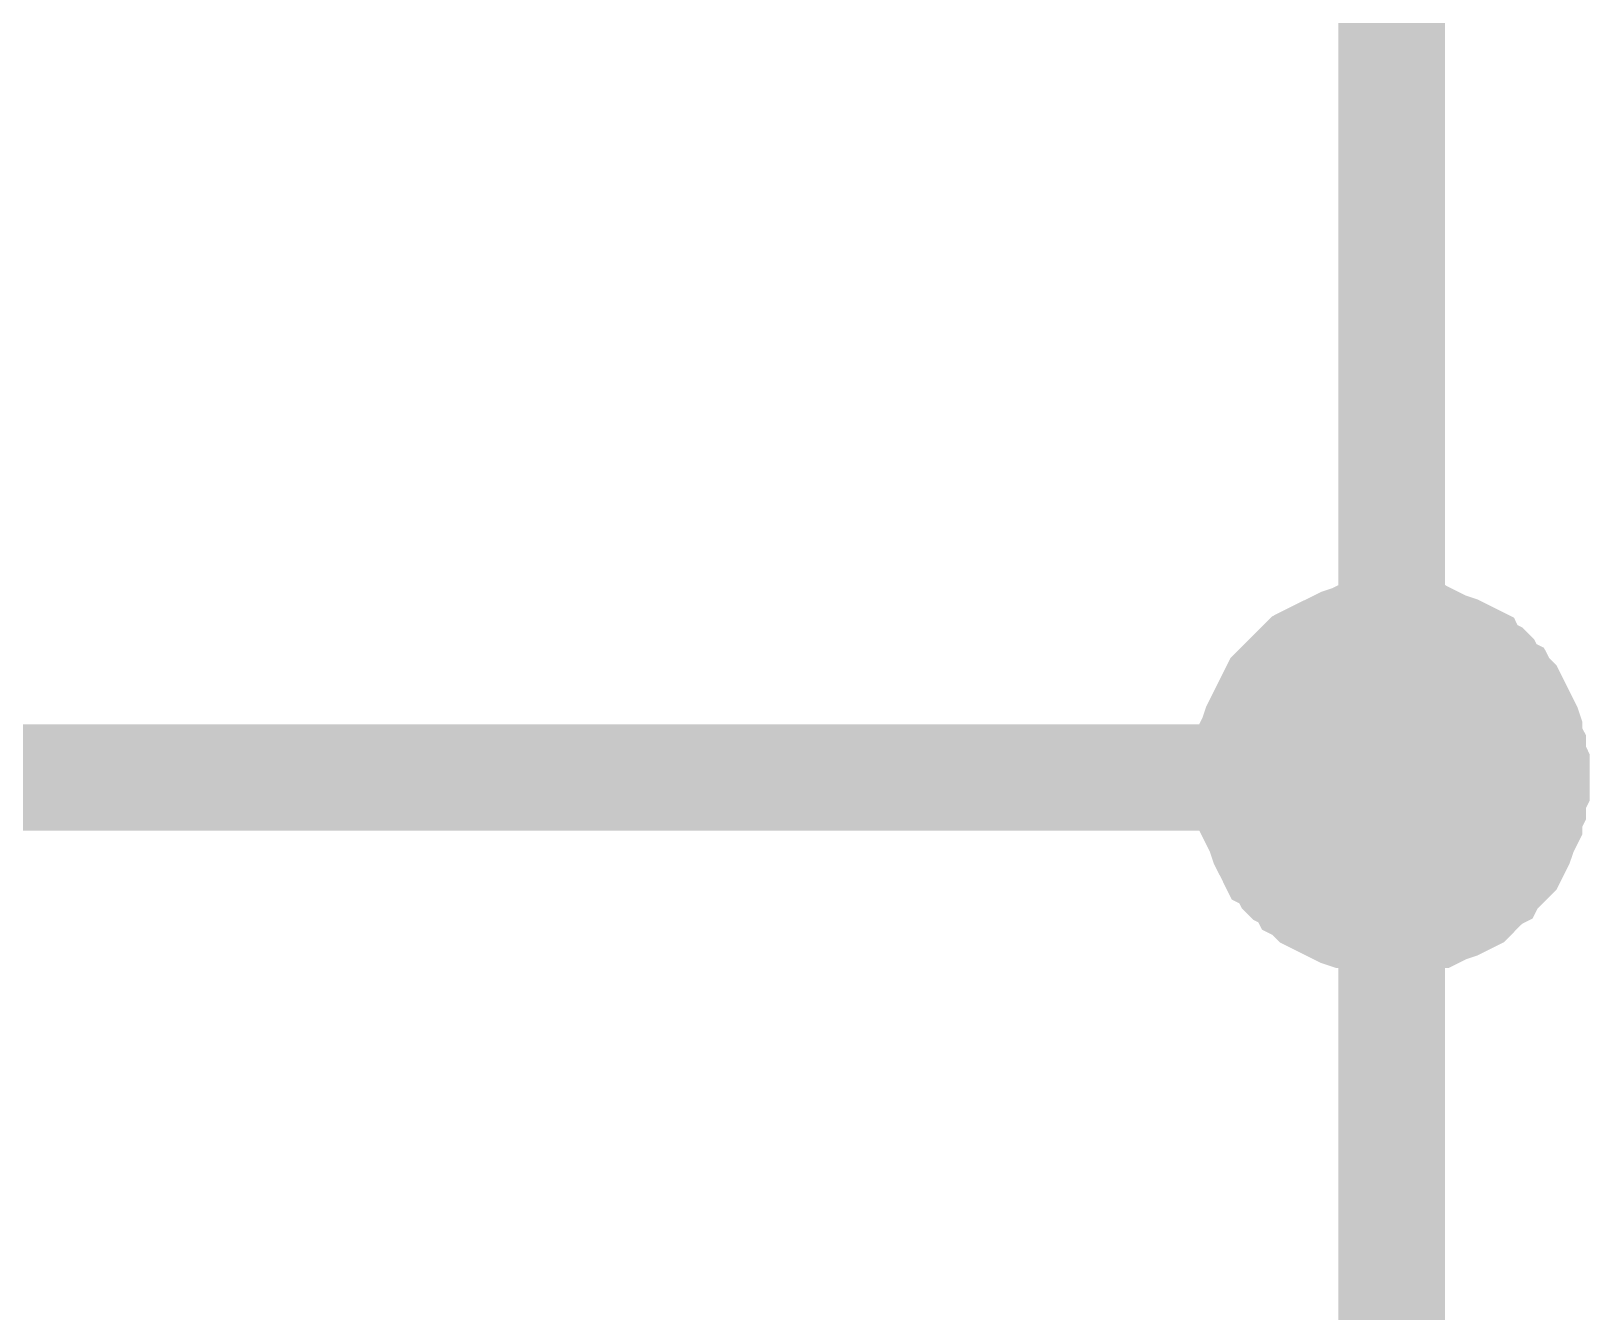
# Model space of a CAD drawing. Header units: millimetres. Extents: x 0 to 594, y 0 to 420.
# Drawn here: x 205.164 to 209.55, y 343.49 to 347.094 of the extents above; entities that cross this region are included whole.
import ezdxf

# ---------------------------------------------------------------- set-up
doc = ezdxf.new("R2010")
doc.units = ezdxf.units.MM
doc.layers.add('Sheet', color=255, linetype='Continuous')

msp = doc.modelspace()

# ---------------------------------------------------------------- linework, layer by layer
at = {"layer": 'Sheet', "color": 0}
for points, const_width in [([(197.4885, 350), (208.9922, 350), (208.9922, 344.994)], 0.2997), ([(208.4842, 344.994), (208.4842, 345.0257), (208.4842, 345.0469), (208.4948, 345.068), (208.4948, 345.0998), (208.4948, 345.121), (208.5053, 345.1421), (208.5159, 345.1739), (208.5265, 345.195), (208.5371, 345.2162), (208.5477, 345.2374), (208.5583, 345.2585), (208.5688, 345.2797), (208.5794, 345.3009), (208.6006, 345.322), (208.6112, 345.3326), (208.6323, 345.3538), (208.6535, 345.375), (208.6641, 345.3855), (208.6853, 345.4067), (208.7064, 345.4173), (208.7276, 345.4279), (208.7488, 345.4385), (208.7699, 345.449), (208.7911, 345.4596), (208.8123, 345.4702), (208.844, 345.4808), (208.8652, 345.4914), (208.8863, 345.4914), (208.9181, 345.4914), (208.9392, 345.502), (208.9604, 345.502), (208.9922, 345.502)], 0.0991), ([(208.4842, 344.994), (208.4842, 345.0257), (208.4842, 345.0469), (208.4948, 345.068), (208.4948, 345.0998), (208.4948, 345.121), (208.5053, 345.1421), (208.5159, 345.1739), (208.5265, 345.195), (208.5371, 345.2162), (208.5477, 345.2374), (208.5583, 345.2585), (208.5688, 345.2797), (208.5794, 345.3009), (208.6006, 345.322), (208.6112, 345.3326), (208.6323, 345.3538), (208.6535, 345.375), (208.6641, 345.3855), (208.6853, 345.4067), (208.7064, 345.4173), (208.7276, 345.4279), (208.7488, 345.4385), (208.7699, 345.449), (208.7911, 345.4596), (208.8123, 345.4702), (208.844, 345.4808), (208.8652, 345.4914), (208.8863, 345.4914), (208.9181, 345.4914), (208.9392, 345.502), (208.9604, 345.502), (208.9922, 345.502)], 0.0991), ([(208.4842, 344.994), (208.4842, 345.0257), (208.4842, 345.0469), (208.4948, 345.068), (208.4948, 345.0998), (208.4948, 345.121), (208.5053, 345.1421), (208.5159, 345.1739), (208.5265, 345.195), (208.5371, 345.2162), (208.5477, 345.2374), (208.5583, 345.2585), (208.5688, 345.2797), (208.5794, 345.3009), (208.6006, 345.322), (208.6112, 345.3326), (208.6323, 345.3538), (208.6535, 345.375), (208.6641, 345.3855), (208.6853, 345.4067), (208.7064, 345.4173), (208.7276, 345.4279), (208.7488, 345.4385), (208.7699, 345.449), (208.7911, 345.4596), (208.8123, 345.4702), (208.844, 345.4808), (208.8652, 345.4914), (208.8863, 345.4914), (208.9181, 345.4914), (208.9392, 345.502), (208.9604, 345.502), (208.9922, 345.502)], 0.0991), ([(208.4842, 344.994), (208.4842, 345.0257), (208.4842, 345.0469), (208.4948, 345.068), (208.4948, 345.0998), (208.4948, 345.121), (208.5053, 345.1421), (208.5159, 345.1739), (208.5265, 345.195), (208.5371, 345.2162), (208.5477, 345.2374), (208.5583, 345.2585), (208.5688, 345.2797), (208.5794, 345.3009), (208.6006, 345.322), (208.6112, 345.3326), (208.6323, 345.3538), (208.6535, 345.375), (208.6641, 345.3855), (208.6853, 345.4067), (208.7064, 345.4173), (208.7276, 345.4279), (208.7488, 345.4385), (208.7699, 345.449), (208.7911, 345.4596), (208.8123, 345.4702), (208.844, 345.4808), (208.8652, 345.4914), (208.8863, 345.4914), (208.9181, 345.4914), (208.9392, 345.502), (208.9604, 345.502), (208.9922, 345.502)], 0.0991), ([(208.4842, 344.994), (208.4842, 345.0257), (208.4842, 345.0469), (208.4948, 345.068), (208.4948, 345.0998), (208.4948, 345.121), (208.5053, 345.1421), (208.5159, 345.1739), (208.5265, 345.195), (208.5371, 345.2162), (208.5477, 345.2374), (208.5583, 345.2585), (208.5688, 345.2797), (208.5794, 345.3009), (208.6006, 345.322), (208.6112, 345.3326), (208.6323, 345.3538), (208.6535, 345.375), (208.6641, 345.3855), (208.6853, 345.4067), (208.7064, 345.4173), (208.7276, 345.4279), (208.7488, 345.4385), (208.7699, 345.449), (208.7911, 345.4596), (208.8123, 345.4702), (208.844, 345.4808), (208.8652, 345.4914), (208.8863, 345.4914), (208.9181, 345.4914), (208.9392, 345.502), (208.9604, 345.502), (208.9922, 345.502)], 0.0991), ([(208.4842, 344.994), (208.4842, 345.0257), (208.4842, 345.0469), (208.4948, 345.068), (208.4948, 345.0998), (208.4948, 345.121), (208.5053, 345.1421), (208.5159, 345.1739), (208.5265, 345.195), (208.5371, 345.2162), (208.5477, 345.2374), (208.5583, 345.2585), (208.5688, 345.2797), (208.5794, 345.3009), (208.6006, 345.322), (208.6112, 345.3326), (208.6323, 345.3538), (208.6535, 345.375), (208.6641, 345.3855), (208.6853, 345.4067), (208.7064, 345.4173), (208.7276, 345.4279), (208.7488, 345.4385), (208.7699, 345.449), (208.7911, 345.4596), (208.8123, 345.4702), (208.844, 345.4808), (208.8652, 345.4914), (208.8863, 345.4914), (208.9181, 345.4914), (208.9392, 345.502), (208.9604, 345.502), (208.9922, 345.502)], 0.0991), ([(208.4842, 344.994), (208.4842, 345.0257), (208.4842, 345.0469), (208.4948, 345.068), (208.4948, 345.0998), (208.4948, 345.121), (208.5053, 345.1421), (208.5159, 345.1739), (208.5265, 345.195), (208.5371, 345.2162), (208.5477, 345.2374), (208.5583, 345.2585), (208.5688, 345.2797), (208.5794, 345.3009), (208.6006, 345.322), (208.6112, 345.3326), (208.6323, 345.3538), (208.6535, 345.375), (208.6641, 345.3855), (208.6853, 345.4067), (208.7064, 345.4173), (208.7276, 345.4279), (208.7488, 345.4385), (208.7699, 345.449), (208.7911, 345.4596), (208.8123, 345.4702), (208.844, 345.4808), (208.8652, 345.4914), (208.8863, 345.4914), (208.9181, 345.4914), (208.9392, 345.502), (208.9604, 345.502), (208.9922, 345.502)], 0.0991), ([(208.4842, 344.994), (208.4842, 345.0257), (208.4842, 345.0469), (208.4948, 345.068), (208.4948, 345.0998), (208.4948, 345.121), (208.5053, 345.1421), (208.5159, 345.1739), (208.5265, 345.195), (208.5371, 345.2162), (208.5477, 345.2374), (208.5583, 345.2585), (208.5688, 345.2797), (208.5794, 345.3009), (208.6006, 345.322), (208.6112, 345.3326), (208.6323, 345.3538), (208.6535, 345.375), (208.6641, 345.3855), (208.6853, 345.4067), (208.7064, 345.4173), (208.7276, 345.4279), (208.7488, 345.4385), (208.7699, 345.449), (208.7911, 345.4596), (208.8123, 345.4702), (208.844, 345.4808), (208.8652, 345.4914), (208.8863, 345.4914), (208.9181, 345.4914), (208.9392, 345.502), (208.9604, 345.502), (208.9922, 345.502)], 0.0991), ([(208.9922, 345.502), (208.9922, 345.502)], 0.0991), ([(208.9922, 345.502), (209.0133, 345.502), (209.0451, 345.502), (209.0662, 345.4914), (209.098, 345.4914), (209.1192, 345.4914), (209.1403, 345.4808), (209.1615, 345.4702), (209.1827, 345.4596), (209.2144, 345.449), (209.2356, 345.4385), (209.2567, 345.4279), (209.2779, 345.4173), (209.2991, 345.4067), (209.3096, 345.3855), (209.3308, 345.375), (209.352, 345.3538), (209.3626, 345.3326), (209.3837, 345.322), (209.3943, 345.3009), (209.4155, 345.2797), (209.4261, 345.2585), (209.4366, 345.2374), (209.4472, 345.2162), (209.4578, 345.195), (209.4684, 345.1739), (209.479, 345.1421), (209.479, 345.121), (209.4896, 345.0998), (209.4896, 345.068), (209.5001, 345.0469), (209.5001, 345.0257), (209.5001, 344.994)], 0.0991), ([(208.9922, 345.502), (208.9922, 345.502)], 0.0991), ([(208.9922, 345.502), (209.0133, 345.502), (209.0451, 345.502), (209.0662, 345.4914), (209.098, 345.4914), (209.1192, 345.4914), (209.1403, 345.4808), (209.1615, 345.4702), (209.1827, 345.4596), (209.2144, 345.449), (209.2356, 345.4385), (209.2567, 345.4279), (209.2779, 345.4173), (209.2991, 345.4067), (209.3096, 345.3855), (209.3308, 345.375), (209.352, 345.3538), (209.3626, 345.3326), (209.3837, 345.322), (209.3943, 345.3009), (209.4155, 345.2797), (209.4261, 345.2585), (209.4366, 345.2374), (209.4472, 345.2162), (209.4578, 345.195), (209.4684, 345.1739), (209.479, 345.1421), (209.479, 345.121), (209.4896, 345.0998), (209.4896, 345.068), (209.5001, 345.0469), (209.5001, 345.0257), (209.5001, 344.994)], 0.0991), ([(208.9922, 345.502), (208.9922, 345.502)], 0.0991), ([(208.9922, 345.502), (209.0133, 345.502), (209.0451, 345.502), (209.0662, 345.4914), (209.098, 345.4914), (209.1192, 345.4914), (209.1403, 345.4808), (209.1615, 345.4702), (209.1827, 345.4596), (209.2144, 345.449), (209.2356, 345.4385), (209.2567, 345.4279), (209.2779, 345.4173), (209.2991, 345.4067), (209.3096, 345.3855), (209.3308, 345.375), (209.352, 345.3538), (209.3626, 345.3326), (209.3837, 345.322), (209.3943, 345.3009), (209.4155, 345.2797), (209.4261, 345.2585), (209.4366, 345.2374), (209.4472, 345.2162), (209.4578, 345.195), (209.4684, 345.1739), (209.479, 345.1421), (209.479, 345.121), (209.4896, 345.0998), (209.4896, 345.068), (209.5001, 345.0469), (209.5001, 345.0257), (209.5001, 344.994)], 0.0991), ([(208.9922, 345.502), (208.9922, 345.502)], 0.0991), ([(208.9922, 345.502), (209.0133, 345.502), (209.0451, 345.502), (209.0662, 345.4914), (209.098, 345.4914), (209.1192, 345.4914), (209.1403, 345.4808), (209.1615, 345.4702), (209.1827, 345.4596), (209.2144, 345.449), (209.2356, 345.4385), (209.2567, 345.4279), (209.2779, 345.4173), (209.2991, 345.4067), (209.3096, 345.3855), (209.3308, 345.375), (209.352, 345.3538), (209.3626, 345.3326), (209.3837, 345.322), (209.3943, 345.3009), (209.4155, 345.2797), (209.4261, 345.2585), (209.4366, 345.2374), (209.4472, 345.2162), (209.4578, 345.195), (209.4684, 345.1739), (209.479, 345.1421), (209.479, 345.121), (209.4896, 345.0998), (209.4896, 345.068), (209.5001, 345.0469), (209.5001, 345.0257), (209.5001, 344.994)], 0.0991), ([(208.9922, 345.502), (208.9922, 345.502)], 0.0991), ([(208.9922, 345.502), (209.0133, 345.502), (209.0451, 345.502), (209.0662, 345.4914), (209.098, 345.4914), (209.1192, 345.4914), (209.1403, 345.4808), (209.1615, 345.4702), (209.1827, 345.4596), (209.2144, 345.449), (209.2356, 345.4385), (209.2567, 345.4279), (209.2779, 345.4173), (209.2991, 345.4067), (209.3096, 345.3855), (209.3308, 345.375), (209.352, 345.3538), (209.3626, 345.3326), (209.3837, 345.322), (209.3943, 345.3009), (209.4155, 345.2797), (209.4261, 345.2585), (209.4366, 345.2374), (209.4472, 345.2162), (209.4578, 345.195), (209.4684, 345.1739), (209.479, 345.1421), (209.479, 345.121), (209.4896, 345.0998), (209.4896, 345.068), (209.5001, 345.0469), (209.5001, 345.0257), (209.5001, 344.994)], 0.0991), ([(208.9922, 345.502), (208.9922, 345.502)], 0.0991), ([(208.9922, 345.502), (209.0133, 345.502), (209.0451, 345.502), (209.0662, 345.4914), (209.098, 345.4914), (209.1192, 345.4914), (209.1403, 345.4808), (209.1615, 345.4702), (209.1827, 345.4596), (209.2144, 345.449), (209.2356, 345.4385), (209.2567, 345.4279), (209.2779, 345.4173), (209.2991, 345.4067), (209.3096, 345.3855), (209.3308, 345.375), (209.352, 345.3538), (209.3626, 345.3326), (209.3837, 345.322), (209.3943, 345.3009), (209.4155, 345.2797), (209.4261, 345.2585), (209.4366, 345.2374), (209.4472, 345.2162), (209.4578, 345.195), (209.4684, 345.1739), (209.479, 345.1421), (209.479, 345.121), (209.4896, 345.0998), (209.4896, 345.068), (209.5001, 345.0469), (209.5001, 345.0257), (209.5001, 344.994)], 0.0991), ([(208.9922, 345.502), (208.9922, 345.502)], 0.0991), ([(208.9922, 345.502), (209.0133, 345.502), (209.0451, 345.502), (209.0662, 345.4914), (209.098, 345.4914), (209.1192, 345.4914), (209.1403, 345.4808), (209.1615, 345.4702), (209.1827, 345.4596), (209.2144, 345.449), (209.2356, 345.4385), (209.2567, 345.4279), (209.2779, 345.4173), (209.2991, 345.4067), (209.3096, 345.3855), (209.3308, 345.375), (209.352, 345.3538), (209.3626, 345.3326), (209.3837, 345.322), (209.3943, 345.3009), (209.4155, 345.2797), (209.4261, 345.2585), (209.4366, 345.2374), (209.4472, 345.2162), (209.4578, 345.195), (209.4684, 345.1739), (209.479, 345.1421), (209.479, 345.121), (209.4896, 345.0998), (209.4896, 345.068), (209.5001, 345.0469), (209.5001, 345.0257), (209.5001, 344.994)], 0.0991), ([(208.9922, 345.502), (208.9922, 345.502)], 0.0991), ([(208.9922, 345.502), (209.0133, 345.502), (209.0451, 345.502), (209.0662, 345.4914), (209.098, 345.4914), (209.1192, 345.4914), (209.1403, 345.4808), (209.1615, 345.4702), (209.1827, 345.4596), (209.2144, 345.449), (209.2356, 345.4385), (209.2567, 345.4279), (209.2779, 345.4173), (209.2991, 345.4067), (209.3096, 345.3855), (209.3308, 345.375), (209.352, 345.3538), (209.3626, 345.3326), (209.3837, 345.322), (209.3943, 345.3009), (209.4155, 345.2797), (209.4261, 345.2585), (209.4366, 345.2374), (209.4472, 345.2162), (209.4578, 345.195), (209.4684, 345.1739), (209.479, 345.1421), (209.479, 345.121), (209.4896, 345.0998), (209.4896, 345.068), (209.5001, 345.0469), (209.5001, 345.0257), (209.5001, 344.994)], 0.0991), ([(197.4885, 344.994), (208.9922, 344.994), (208.9922, 339.9985)], 0.2997), ([(208.9922, 344.4859), (208.9604, 344.4859), (208.9392, 344.4859), (208.9181, 344.4965), (208.8863, 344.4965), (208.8652, 344.5071), (208.844, 344.5071), (208.8123, 344.5177), (208.7911, 344.5283), (208.7699, 344.5389), (208.7488, 344.5494), (208.7276, 344.56), (208.7064, 344.5706), (208.6853, 344.5918), (208.6641, 344.6024), (208.6535, 344.6235), (208.6323, 344.6341), (208.6112, 344.6553), (208.6006, 344.6764), (208.5794, 344.687), (208.5688, 344.7082), (208.5583, 344.7294), (208.5477, 344.7505), (208.5371, 344.7717), (208.5265, 344.8034), (208.5159, 344.8246), (208.5053, 344.8458), (208.4948, 344.8669), (208.4948, 344.8881), (208.4948, 344.9199), (208.4842, 344.941), (208.4842, 344.9728), (208.4842, 344.994)], 0.0991), ([(208.4842, 344.994), (208.4842, 344.994)], 0.0991), ([(208.9922, 344.4859), (208.9604, 344.4859), (208.9392, 344.4859), (208.9181, 344.4965), (208.8863, 344.4965), (208.8652, 344.5071), (208.844, 344.5071), (208.8123, 344.5177), (208.7911, 344.5283), (208.7699, 344.5389), (208.7488, 344.5494), (208.7276, 344.56), (208.7064, 344.5706), (208.6853, 344.5918), (208.6641, 344.6024), (208.6535, 344.6235), (208.6323, 344.6341), (208.6112, 344.6553), (208.6006, 344.6764), (208.5794, 344.687), (208.5688, 344.7082), (208.5583, 344.7294), (208.5477, 344.7505), (208.5371, 344.7717), (208.5265, 344.8034), (208.5159, 344.8246), (208.5053, 344.8458), (208.4948, 344.8669), (208.4948, 344.8881), (208.4948, 344.9199), (208.4842, 344.941), (208.4842, 344.9728), (208.4842, 344.994)], 0.0991), ([(208.4842, 344.994), (208.4842, 344.994)], 0.0991), ([(208.9922, 344.4859), (208.9604, 344.4859), (208.9392, 344.4859), (208.9181, 344.4965), (208.8863, 344.4965), (208.8652, 344.5071), (208.844, 344.5071), (208.8123, 344.5177), (208.7911, 344.5283), (208.7699, 344.5389), (208.7488, 344.5494), (208.7276, 344.56), (208.7064, 344.5706), (208.6853, 344.5918), (208.6641, 344.6024), (208.6535, 344.6235), (208.6323, 344.6341), (208.6112, 344.6553), (208.6006, 344.6764), (208.5794, 344.687), (208.5688, 344.7082), (208.5583, 344.7294), (208.5477, 344.7505), (208.5371, 344.7717), (208.5265, 344.8034), (208.5159, 344.8246), (208.5053, 344.8458), (208.4948, 344.8669), (208.4948, 344.8881), (208.4948, 344.9199), (208.4842, 344.941), (208.4842, 344.9728), (208.4842, 344.994)], 0.0991), ([(208.4842, 344.994), (208.4842, 344.994)], 0.0991), ([(208.9922, 344.4859), (208.9604, 344.4859), (208.9392, 344.4859), (208.9181, 344.4965), (208.8863, 344.4965), (208.8652, 344.5071), (208.844, 344.5071), (208.8123, 344.5177), (208.7911, 344.5283), (208.7699, 344.5389), (208.7488, 344.5494), (208.7276, 344.56), (208.7064, 344.5706), (208.6853, 344.5918), (208.6641, 344.6024), (208.6535, 344.6235), (208.6323, 344.6341), (208.6112, 344.6553), (208.6006, 344.6764), (208.5794, 344.687), (208.5688, 344.7082), (208.5583, 344.7294), (208.5477, 344.7505), (208.5371, 344.7717), (208.5265, 344.8034), (208.5159, 344.8246), (208.5053, 344.8458), (208.4948, 344.8669), (208.4948, 344.8881), (208.4948, 344.9199), (208.4842, 344.941), (208.4842, 344.9728), (208.4842, 344.994)], 0.0991), ([(208.4842, 344.994), (208.4842, 344.994)], 0.0991), ([(208.9922, 344.4859), (208.9604, 344.4859), (208.9392, 344.4859), (208.9181, 344.4965), (208.8863, 344.4965), (208.8652, 344.5071), (208.844, 344.5071), (208.8123, 344.5177), (208.7911, 344.5283), (208.7699, 344.5389), (208.7488, 344.5494), (208.7276, 344.56), (208.7064, 344.5706), (208.6853, 344.5918), (208.6641, 344.6024), (208.6535, 344.6235), (208.6323, 344.6341), (208.6112, 344.6553), (208.6006, 344.6764), (208.5794, 344.687), (208.5688, 344.7082), (208.5583, 344.7294), (208.5477, 344.7505), (208.5371, 344.7717), (208.5265, 344.8034), (208.5159, 344.8246), (208.5053, 344.8458), (208.4948, 344.8669), (208.4948, 344.8881), (208.4948, 344.9199), (208.4842, 344.941), (208.4842, 344.9728), (208.4842, 344.994)], 0.0991), ([(208.4842, 344.994), (208.4842, 344.994)], 0.0991), ([(208.9922, 344.4859), (208.9604, 344.4859), (208.9392, 344.4859), (208.9181, 344.4965), (208.8863, 344.4965), (208.8652, 344.5071), (208.844, 344.5071), (208.8123, 344.5177), (208.7911, 344.5283), (208.7699, 344.5389), (208.7488, 344.5494), (208.7276, 344.56), (208.7064, 344.5706), (208.6853, 344.5918), (208.6641, 344.6024), (208.6535, 344.6235), (208.6323, 344.6341), (208.6112, 344.6553), (208.6006, 344.6764), (208.5794, 344.687), (208.5688, 344.7082), (208.5583, 344.7294), (208.5477, 344.7505), (208.5371, 344.7717), (208.5265, 344.8034), (208.5159, 344.8246), (208.5053, 344.8458), (208.4948, 344.8669), (208.4948, 344.8881), (208.4948, 344.9199), (208.4842, 344.941), (208.4842, 344.9728), (208.4842, 344.994)], 0.0991), ([(208.4842, 344.994), (208.4842, 344.994)], 0.0991), ([(208.9922, 344.4859), (208.9604, 344.4859), (208.9392, 344.4859), (208.9181, 344.4965), (208.8863, 344.4965), (208.8652, 344.5071), (208.844, 344.5071), (208.8123, 344.5177), (208.7911, 344.5283), (208.7699, 344.5389), (208.7488, 344.5494), (208.7276, 344.56), (208.7064, 344.5706), (208.6853, 344.5918), (208.6641, 344.6024), (208.6535, 344.6235), (208.6323, 344.6341), (208.6112, 344.6553), (208.6006, 344.6764), (208.5794, 344.687), (208.5688, 344.7082), (208.5583, 344.7294), (208.5477, 344.7505), (208.5371, 344.7717), (208.5265, 344.8034), (208.5159, 344.8246), (208.5053, 344.8458), (208.4948, 344.8669), (208.4948, 344.8881), (208.4948, 344.9199), (208.4842, 344.941), (208.4842, 344.9728), (208.4842, 344.994)], 0.0991), ([(208.4842, 344.994), (208.4842, 344.994)], 0.0991), ([(208.9922, 344.4859), (208.9604, 344.4859), (208.9392, 344.4859), (208.9181, 344.4965), (208.8863, 344.4965), (208.8652, 344.5071), (208.844, 344.5071), (208.8123, 344.5177), (208.7911, 344.5283), (208.7699, 344.5389), (208.7488, 344.5494), (208.7276, 344.56), (208.7064, 344.5706), (208.6853, 344.5918), (208.6641, 344.6024), (208.6535, 344.6235), (208.6323, 344.6341), (208.6112, 344.6553), (208.6006, 344.6764), (208.5794, 344.687), (208.5688, 344.7082), (208.5583, 344.7294), (208.5477, 344.7505), (208.5371, 344.7717), (208.5265, 344.8034), (208.5159, 344.8246), (208.5053, 344.8458), (208.4948, 344.8669), (208.4948, 344.8881), (208.4948, 344.9199), (208.4842, 344.941), (208.4842, 344.9728), (208.4842, 344.994)], 0.0991), ([(208.4842, 344.994), (208.4842, 344.994)], 0.0991), ([(209.5001, 344.994), (209.5001, 344.9728), (209.5001, 344.941), (209.4896, 344.9199), (209.4896, 344.8881), (209.479, 344.8669), (209.479, 344.8458), (209.4684, 344.8246), (209.4578, 344.8034), (209.4472, 344.7717), (209.4366, 344.7505), (209.4261, 344.7294), (209.4155, 344.7082), (209.3943, 344.687), (209.3837, 344.6764), (209.3626, 344.6553), (209.352, 344.6341), (209.3308, 344.6235), (209.3096, 344.6024), (209.2991, 344.5918), (209.2779, 344.5706), (209.2567, 344.56), (209.2356, 344.5494), (209.2144, 344.5389), (209.1827, 344.5283), (209.1615, 344.5177), (209.1403, 344.5071), (209.1192, 344.5071), (209.098, 344.4965), (209.0662, 344.4965), (209.0451, 344.4859), (209.0133, 344.4859), (208.9922, 344.4859)], 0.0991), ([(209.5001, 344.994), (209.5001, 344.9728), (209.5001, 344.941), (209.4896, 344.9199), (209.4896, 344.8881), (209.479, 344.8669), (209.479, 344.8458), (209.4684, 344.8246), (209.4578, 344.8034), (209.4472, 344.7717), (209.4366, 344.7505), (209.4261, 344.7294), (209.4155, 344.7082), (209.3943, 344.687), (209.3837, 344.6764), (209.3626, 344.6553), (209.352, 344.6341), (209.3308, 344.6235), (209.3096, 344.6024), (209.2991, 344.5918), (209.2779, 344.5706), (209.2567, 344.56), (209.2356, 344.5494), (209.2144, 344.5389), (209.1827, 344.5283), (209.1615, 344.5177), (209.1403, 344.5071), (209.1192, 344.5071), (209.098, 344.4965), (209.0662, 344.4965), (209.0451, 344.4859), (209.0133, 344.4859), (208.9922, 344.4859)], 0.0991), ([(209.5001, 344.994), (209.5001, 344.9728), (209.5001, 344.941), (209.4896, 344.9199), (209.4896, 344.8881), (209.479, 344.8669), (209.479, 344.8458), (209.4684, 344.8246), (209.4578, 344.8034), (209.4472, 344.7717), (209.4366, 344.7505), (209.4261, 344.7294), (209.4155, 344.7082), (209.3943, 344.687), (209.3837, 344.6764), (209.3626, 344.6553), (209.352, 344.6341), (209.3308, 344.6235), (209.3096, 344.6024), (209.2991, 344.5918), (209.2779, 344.5706), (209.2567, 344.56), (209.2356, 344.5494), (209.2144, 344.5389), (209.1827, 344.5283), (209.1615, 344.5177), (209.1403, 344.5071), (209.1192, 344.5071), (209.098, 344.4965), (209.0662, 344.4965), (209.0451, 344.4859), (209.0133, 344.4859), (208.9922, 344.4859)], 0.0991), ([(209.5001, 344.994), (209.5001, 344.9728), (209.5001, 344.941), (209.4896, 344.9199), (209.4896, 344.8881), (209.479, 344.8669), (209.479, 344.8458), (209.4684, 344.8246), (209.4578, 344.8034), (209.4472, 344.7717), (209.4366, 344.7505), (209.4261, 344.7294), (209.4155, 344.7082), (209.3943, 344.687), (209.3837, 344.6764), (209.3626, 344.6553), (209.352, 344.6341), (209.3308, 344.6235), (209.3096, 344.6024), (209.2991, 344.5918), (209.2779, 344.5706), (209.2567, 344.56), (209.2356, 344.5494), (209.2144, 344.5389), (209.1827, 344.5283), (209.1615, 344.5177), (209.1403, 344.5071), (209.1192, 344.5071), (209.098, 344.4965), (209.0662, 344.4965), (209.0451, 344.4859), (209.0133, 344.4859), (208.9922, 344.4859)], 0.0991), ([(209.5001, 344.994), (209.5001, 344.9728), (209.5001, 344.941), (209.4896, 344.9199), (209.4896, 344.8881), (209.479, 344.8669), (209.479, 344.8458), (209.4684, 344.8246), (209.4578, 344.8034), (209.4472, 344.7717), (209.4366, 344.7505), (209.4261, 344.7294), (209.4155, 344.7082), (209.3943, 344.687), (209.3837, 344.6764), (209.3626, 344.6553), (209.352, 344.6341), (209.3308, 344.6235), (209.3096, 344.6024), (209.2991, 344.5918), (209.2779, 344.5706), (209.2567, 344.56), (209.2356, 344.5494), (209.2144, 344.5389), (209.1827, 344.5283), (209.1615, 344.5177), (209.1403, 344.5071), (209.1192, 344.5071), (209.098, 344.4965), (209.0662, 344.4965), (209.0451, 344.4859), (209.0133, 344.4859), (208.9922, 344.4859)], 0.0991), ([(209.5001, 344.994), (209.5001, 344.9728), (209.5001, 344.941), (209.4896, 344.9199), (209.4896, 344.8881), (209.479, 344.8669), (209.479, 344.8458), (209.4684, 344.8246), (209.4578, 344.8034), (209.4472, 344.7717), (209.4366, 344.7505), (209.4261, 344.7294), (209.4155, 344.7082), (209.3943, 344.687), (209.3837, 344.6764), (209.3626, 344.6553), (209.352, 344.6341), (209.3308, 344.6235), (209.3096, 344.6024), (209.2991, 344.5918), (209.2779, 344.5706), (209.2567, 344.56), (209.2356, 344.5494), (209.2144, 344.5389), (209.1827, 344.5283), (209.1615, 344.5177), (209.1403, 344.5071), (209.1192, 344.5071), (209.098, 344.4965), (209.0662, 344.4965), (209.0451, 344.4859), (209.0133, 344.4859), (208.9922, 344.4859)], 0.0991), ([(209.5001, 344.994), (209.5001, 344.9728), (209.5001, 344.941), (209.4896, 344.9199), (209.4896, 344.8881), (209.479, 344.8669), (209.479, 344.8458), (209.4684, 344.8246), (209.4578, 344.8034), (209.4472, 344.7717), (209.4366, 344.7505), (209.4261, 344.7294), (209.4155, 344.7082), (209.3943, 344.687), (209.3837, 344.6764), (209.3626, 344.6553), (209.352, 344.6341), (209.3308, 344.6235), (209.3096, 344.6024), (209.2991, 344.5918), (209.2779, 344.5706), (209.2567, 344.56), (209.2356, 344.5494), (209.2144, 344.5389), (209.1827, 344.5283), (209.1615, 344.5177), (209.1403, 344.5071), (209.1192, 344.5071), (209.098, 344.4965), (209.0662, 344.4965), (209.0451, 344.4859), (209.0133, 344.4859), (208.9922, 344.4859)], 0.0991), ([(209.5001, 344.994), (209.5001, 344.9728), (209.5001, 344.941), (209.4896, 344.9199), (209.4896, 344.8881), (209.479, 344.8669), (209.479, 344.8458), (209.4684, 344.8246), (209.4578, 344.8034), (209.4472, 344.7717), (209.4366, 344.7505), (209.4261, 344.7294), (209.4155, 344.7082), (209.3943, 344.687), (209.3837, 344.6764), (209.3626, 344.6553), (209.352, 344.6341), (209.3308, 344.6235), (209.3096, 344.6024), (209.2991, 344.5918), (209.2779, 344.5706), (209.2567, 344.56), (209.2356, 344.5494), (209.2144, 344.5389), (209.1827, 344.5283), (209.1615, 344.5177), (209.1403, 344.5071), (209.1192, 344.5071), (209.098, 344.4965), (209.0662, 344.4965), (209.0451, 344.4859), (209.0133, 344.4859), (208.9922, 344.4859)], 0.0991), ([(209.5001, 344.994), (209.5001, 344.994), (209.5001, 344.994), (209.5001, 344.994), (209.5001, 344.994), (209.5001, 344.994), (209.5001, 344.994), (209.5001, 344.994), (209.5001, 344.994), (209.5001, 344.994), (209.5001, 344.994), (209.5001, 344.994), (209.5001, 344.994), (209.5001, 344.994), (209.5001, 344.994), (209.5001, 344.994), (209.5001, 344.994), (209.5001, 344.994), (209.5001, 344.994), (209.5001, 344.994), (209.5001, 344.994), (209.5001, 344.994), (209.5001, 344.994), (209.5001, 344.994), (209.5001, 344.994), (209.5001, 344.994), (209.5001, 344.994), (209.5001, 344.994), (209.5001, 344.994), (209.5001, 344.994), (209.5001, 344.994), (209.5001, 344.994), (209.5001, 344.994)], 0.0991), ([(209.5001, 344.994), (209.5001, 344.994)], 0.0991), ([(209.5001, 344.994), (209.5001, 344.994), (209.5001, 344.994), (209.5001, 344.994), (209.5001, 344.994), (209.5001, 344.994), (209.5001, 344.994), (209.5001, 344.994), (209.5001, 344.994), (209.5001, 344.994), (209.5001, 344.994), (209.5001, 344.994), (209.5001, 344.994), (209.5001, 344.994), (209.5001, 344.994), (209.5001, 344.994), (209.5001, 344.994), (209.5001, 344.994), (209.5001, 344.994), (209.5001, 344.994), (209.5001, 344.994), (209.5001, 344.994), (209.5001, 344.994), (209.5001, 344.994), (209.5001, 344.994), (209.5001, 344.994), (209.5001, 344.994), (209.5001, 344.994), (209.5001, 344.994), (209.5001, 344.994), (209.5001, 344.994), (209.5001, 344.994), (209.5001, 344.994)], 0.0991), ([(209.5001, 344.994), (209.5001, 344.994)], 0.0991), ([(209.5001, 344.994), (209.5001, 344.994), (209.5001, 344.994), (209.5001, 344.994), (209.5001, 344.994), (209.5001, 344.994), (209.5001, 344.994), (209.5001, 344.994), (209.5001, 344.994), (209.5001, 344.994), (209.5001, 344.994), (209.5001, 344.994), (209.5001, 344.994), (209.5001, 344.994), (209.5001, 344.994), (209.5001, 344.994), (209.5001, 344.994), (209.5001, 344.994), (209.5001, 344.994), (209.5001, 344.994), (209.5001, 344.994), (209.5001, 344.994), (209.5001, 344.994), (209.5001, 344.994), (209.5001, 344.994), (209.5001, 344.994), (209.5001, 344.994), (209.5001, 344.994), (209.5001, 344.994), (209.5001, 344.994), (209.5001, 344.994), (209.5001, 344.994), (209.5001, 344.994)], 0.0991), ([(209.5001, 344.994), (209.5001, 344.994)], 0.0991), ([(209.5001, 344.994), (209.5001, 344.994), (209.5001, 344.994), (209.5001, 344.994), (209.5001, 344.994), (209.5001, 344.994), (209.5001, 344.994), (209.5001, 344.994), (209.5001, 344.994), (209.5001, 344.994), (209.5001, 344.994), (209.5001, 344.994), (209.5001, 344.994), (209.5001, 344.994), (209.5001, 344.994), (209.5001, 344.994), (209.5001, 344.994), (209.5001, 344.994), (209.5001, 344.994), (209.5001, 344.994), (209.5001, 344.994), (209.5001, 344.994), (209.5001, 344.994), (209.5001, 344.994), (209.5001, 344.994), (209.5001, 344.994), (209.5001, 344.994), (209.5001, 344.994), (209.5001, 344.994), (209.5001, 344.994), (209.5001, 344.994), (209.5001, 344.994), (209.5001, 344.994)], 0.0991), ([(209.5001, 344.994), (209.5001, 344.994)], 0.0991), ([(209.5001, 344.994), (209.5001, 344.994), (209.5001, 344.994), (209.5001, 344.994), (209.5001, 344.994), (209.5001, 344.994), (209.5001, 344.994), (209.5001, 344.994), (209.5001, 344.994), (209.5001, 344.994), (209.5001, 344.994), (209.5001, 344.994), (209.5001, 344.994), (209.5001, 344.994), (209.5001, 344.994), (209.5001, 344.994), (209.5001, 344.994), (209.5001, 344.994), (209.5001, 344.994), (209.5001, 344.994), (209.5001, 344.994), (209.5001, 344.994), (209.5001, 344.994), (209.5001, 344.994), (209.5001, 344.994), (209.5001, 344.994), (209.5001, 344.994), (209.5001, 344.994), (209.5001, 344.994), (209.5001, 344.994), (209.5001, 344.994), (209.5001, 344.994), (209.5001, 344.994)], 0.0991), ([(209.5001, 344.994), (209.5001, 344.994)], 0.0991), ([(209.5001, 344.994), (209.5001, 344.994), (209.5001, 344.994), (209.5001, 344.994), (209.5001, 344.994), (209.5001, 344.994), (209.5001, 344.994), (209.5001, 344.994), (209.5001, 344.994), (209.5001, 344.994), (209.5001, 344.994), (209.5001, 344.994), (209.5001, 344.994), (209.5001, 344.994), (209.5001, 344.994), (209.5001, 344.994), (209.5001, 344.994), (209.5001, 344.994), (209.5001, 344.994), (209.5001, 344.994), (209.5001, 344.994), (209.5001, 344.994), (209.5001, 344.994), (209.5001, 344.994), (209.5001, 344.994), (209.5001, 344.994), (209.5001, 344.994), (209.5001, 344.994), (209.5001, 344.994), (209.5001, 344.994), (209.5001, 344.994), (209.5001, 344.994), (209.5001, 344.994)], 0.0991), ([(209.5001, 344.994), (209.5001, 344.994)], 0.0991), ([(209.5001, 344.994), (209.5001, 344.994), (209.5001, 344.994), (209.5001, 344.994), (209.5001, 344.994), (209.5001, 344.994), (209.5001, 344.994), (209.5001, 344.994), (209.5001, 344.994), (209.5001, 344.994), (209.5001, 344.994), (209.5001, 344.994), (209.5001, 344.994), (209.5001, 344.994), (209.5001, 344.994), (209.5001, 344.994), (209.5001, 344.994), (209.5001, 344.994), (209.5001, 344.994), (209.5001, 344.994), (209.5001, 344.994), (209.5001, 344.994), (209.5001, 344.994), (209.5001, 344.994), (209.5001, 344.994), (209.5001, 344.994), (209.5001, 344.994), (209.5001, 344.994), (209.5001, 344.994), (209.5001, 344.994), (209.5001, 344.994), (209.5001, 344.994), (209.5001, 344.994)], 0.0991), ([(209.5001, 344.994), (209.5001, 344.994)], 0.0991), ([(209.5001, 344.994), (209.5001, 344.994), (209.5001, 344.994), (209.5001, 344.994), (209.5001, 344.994), (209.5001, 344.994), (209.5001, 344.994), (209.5001, 344.994), (209.5001, 344.994), (209.5001, 344.994), (209.5001, 344.994), (209.5001, 344.994), (209.5001, 344.994), (209.5001, 344.994), (209.5001, 344.994), (209.5001, 344.994), (209.5001, 344.994), (209.5001, 344.994), (209.5001, 344.994), (209.5001, 344.994), (209.5001, 344.994), (209.5001, 344.994), (209.5001, 344.994), (209.5001, 344.994), (209.5001, 344.994), (209.5001, 344.994), (209.5001, 344.994), (209.5001, 344.994), (209.5001, 344.994), (209.5001, 344.994), (209.5001, 344.994), (209.5001, 344.994), (209.5001, 344.994)], 0.0991), ([(209.5001, 344.994), (209.5001, 344.994)], 0.0991)]:
    msp.add_lwpolyline(points, dxfattribs=dict(at, const_width=const_width))
at = {"layer": 'Sheet', "color": 0, "const_width": 0.508}
msp.add_lwpolyline([(208.7249, 345.0004, 1), (209.2329, 345.0004, 1)], format="xyb", close=True, dxfattribs=at)

doc.saveas('drawing.dxf')
